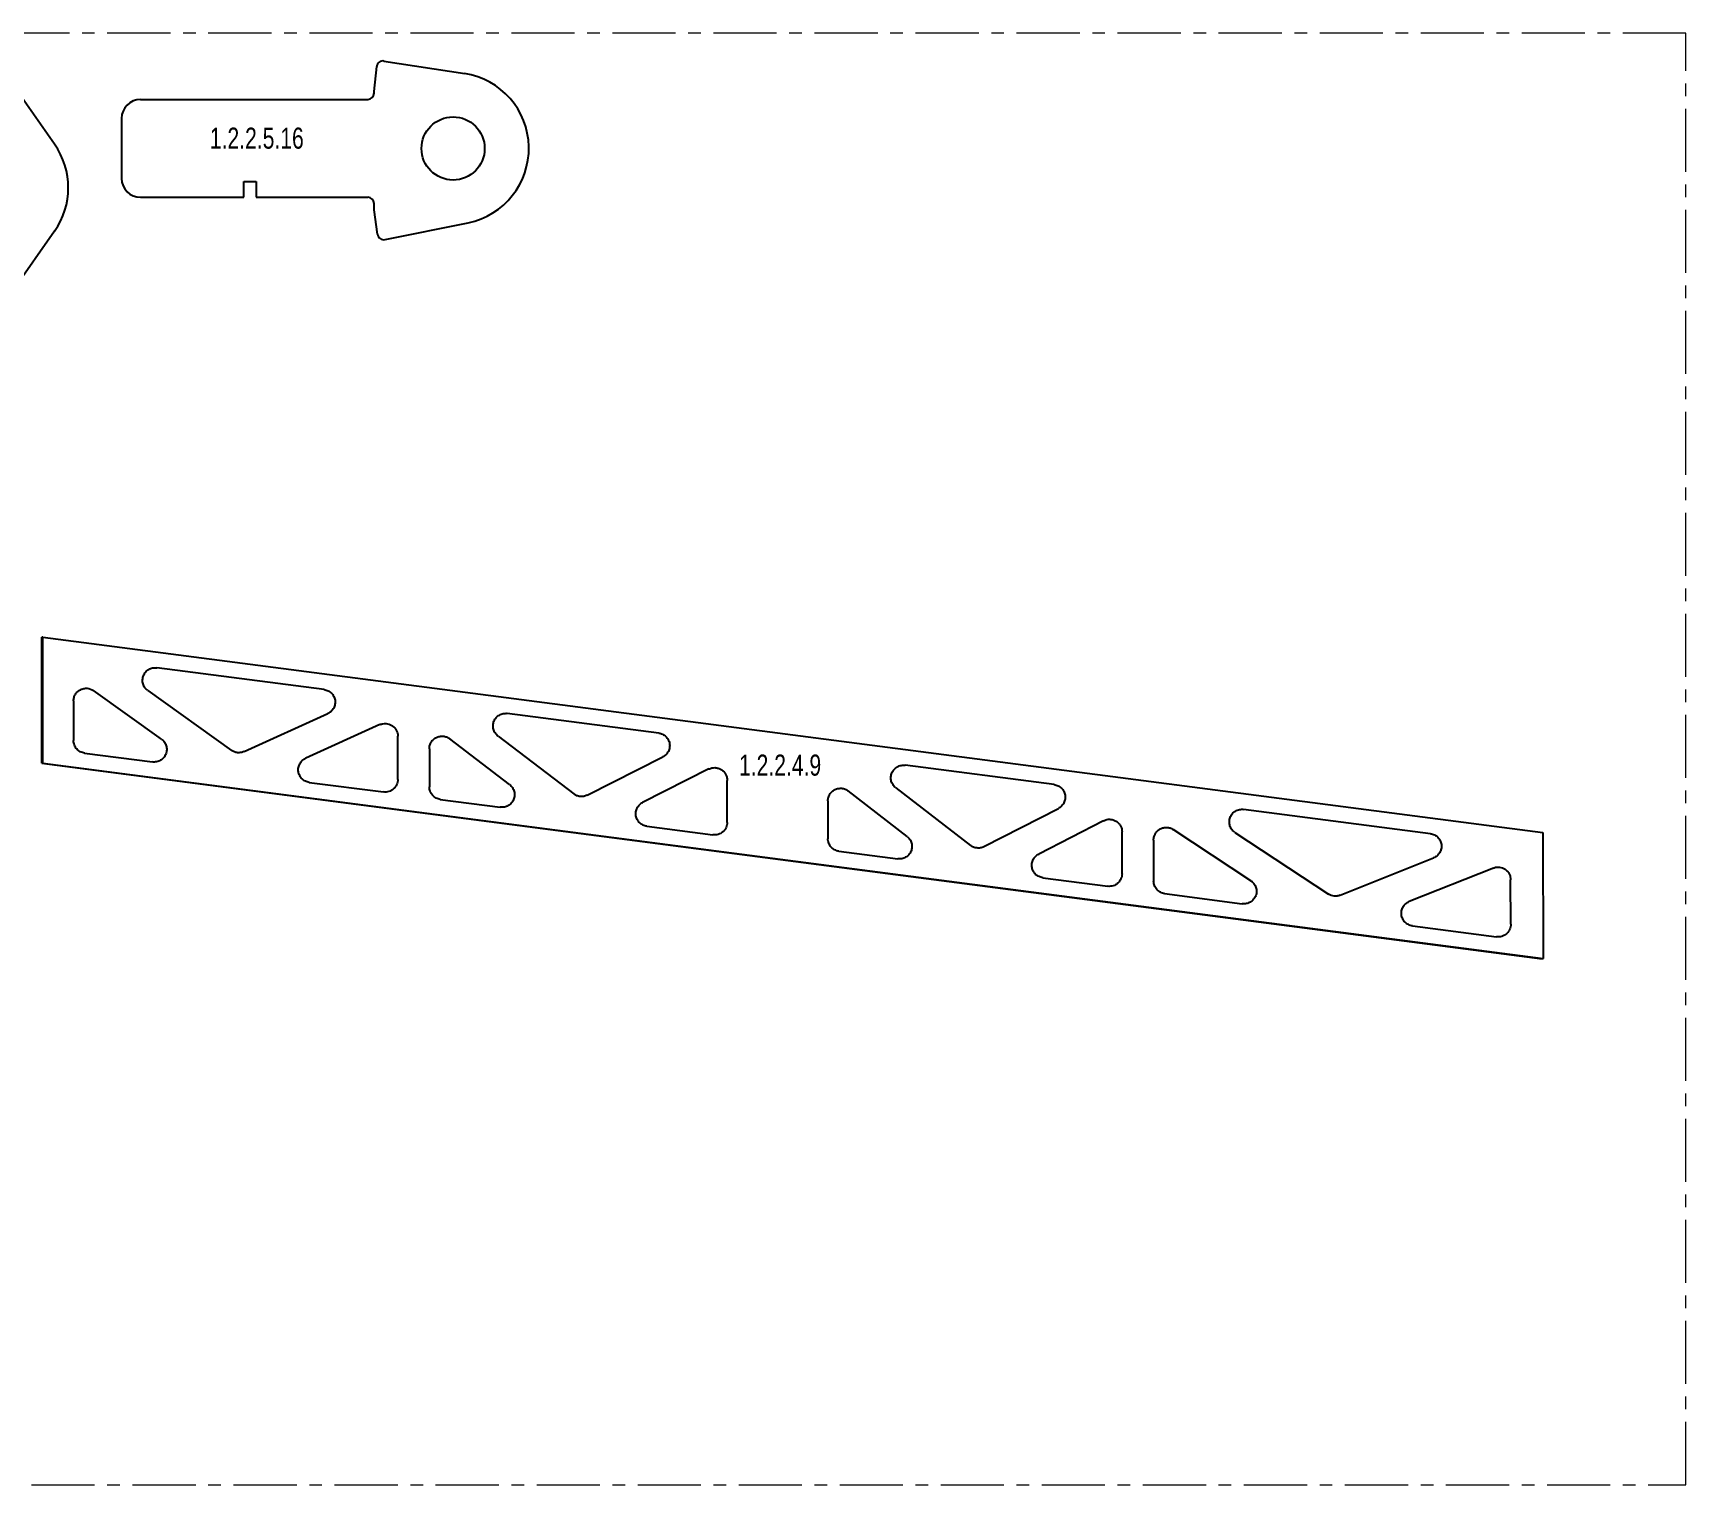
# Model space of a CAD drawing. Header units: inches. Extents: x 0 to 23.8, y 0 to 11.8.
# Drawn here: x 10.66 to 23.75, y 0.25 to 11.75 of the extents above; entities that cross this region are included whole.
import ezdxf

# ---------------------------------------------------------------- set-up
doc = ezdxf.new("R2010")
doc.units = ezdxf.units.IN
doc.header["$MEASUREMENT"] = 0
doc.linetypes.add('CENTERX2', pattern=[0.8, 0.5, -0.1, 0.1, -0.1])
doc.layers.add('PART_NAMES', color=1, linetype='Continuous')
doc.styles.add('SLDTEXTSTYLE0', font='TXT', dxfattribs={"width": 0.75})

msp = doc.modelspace()

# ---------------------------------------------------------------- linework, layer by layer
at = {"color": 7, "linetype": 'CENTERX2', "lineweight": 18}
for p, q in [((23.75, 11.75), (0.25, 11.75)), ((23.75, 0.25), (23.75, 11.75)), ((0.25, 0.25), (23.75, 0.25))]:
    msp.add_line(p, q, dxfattribs=at)
at = {"color": 7, "linetype": 'Continuous', "lineweight": 25}
for p, q in [((13.44, 11.528), (14.08, 11.429)), ((10.833, 10.869), (10.445, 11.424)), ((13.363, 11.287), (13.383, 11.484)), ((13.363, 11.274), (13.363, 11.287)), ((11.513, 11.224), (13.313, 11.224)), ((11.363, 11.074), (11.363, 10.599)), ((12.33, 10.574), (12.43, 10.574)), ((12.33, 10.449), (12.33, 10.574)), ((12.43, 10.574), (12.43, 10.449)), ((11.513, 10.449), (12.33, 10.449)), ((12.43, 10.449), (13.313, 10.449)), ((13.363, 10.351), (13.363, 10.399)), ((13.389, 10.156), (13.363, 10.351)), ((13.449, 10.114), (14.108, 10.248)), ((10.833, 10.181), (10.507, 9.716)), ((10.74, 6.966), (10.733, 6.966)), ((10.733, 5.966), (10.733, 6.966)), ((10.74, 6.966), (22.618, 5.419)), ((10.74, 5.966), (10.74, 6.966)), ((12.967, 6.55), (11.642, 6.722)), ((10.983, 6.46), (10.983, 6.146)), ((11.679, 6.157), (11.141, 6.542)), ((11.571, 6.542), (12.234, 6.068)), ((12.333, 6.059), (12.996, 6.36)), ((15.616, 6.205), (14.417, 6.361)), ((13.409, 6.272), (12.821, 6.006)), ((13.55, 5.838), (13.55, 6.181)), ((14.436, 5.797), (13.961, 6.161)), ((14.344, 6.182), (14.943, 5.723)), ((11.07, 6.047), (11.608, 5.977)), ((13.8, 6.081), (13.8, 5.779)), ((10.74, 5.966), (10.733, 5.966)), ((10.733, 5.966), (22.612, 4.418)), ((10.74, 5.966), (22.619, 4.419)), ((15.049, 5.713), (15.648, 6.016)), ((16.013, 5.921), (15.489, 5.656)), ((18.748, 5.797), (17.568, 5.95)), ((12.849, 5.815), (13.437, 5.739)), ((16.159, 5.498), (16.159, 5.831)), ((17.494, 5.772), (18.084, 5.315)), ((13.887, 5.68), (14.362, 5.618)), ((16.956, 5.668), (16.956, 5.368)), ((17.583, 5.387), (17.117, 5.747)), ((18.191, 5.306), (18.781, 5.608)), ((19.139, 5.511), (18.625, 5.247)), ((21.727, 5.408), (20.247, 5.601)), ((15.522, 5.467), (16.046, 5.399)), ((19.285, 5.091), (19.285, 5.422)), ((20.305, 5.036), (19.69, 5.442)), ((20.179, 5.419), (20.92, 4.93)), ((22.618, 5.419), (22.619, 4.419)), ((17.043, 5.269), (17.509, 5.209)), ((19.535, 5.358), (19.535, 5.033)), ((21.012, 4.921), (21.752, 5.216)), ((22.225, 5.136), (21.559, 4.87)), ((18.657, 5.059), (19.172, 4.992)), ((22.363, 4.691), (22.362, 5.044)), ((19.622, 4.934), (20.237, 4.853)), ((21.584, 4.678), (22.25, 4.591)), ((22.619, 4.419), (22.612, 4.418))]:
    msp.add_line(p, q, dxfattribs=at)
msp.add_circle((13.988, 10.836), 0.25, dxfattribs=at)
for centre, radius, start, end in [((13.433, 11.479), 0.05, 81.223, 174.2191), ((13.988, 10.836), 0.6, 281.5137, 81.223), ((13.313, 11.274), 0.05, 270, 0), ((11.513, 11.074), 0.15, 90, 180), ((10.341, 10.525), 0.6, 325, 35), ((11.513, 10.599), 0.15, 180, 270), ((13.313, 10.399), 0.05, 0, 90), ((13.439, 10.163), 0.05, 187.6621, 281.5137)]:
    msp.add_arc(centre, radius, start, end, dxfattribs=at)
for points, knots in [([(11.571, 6.542), (11.562, 6.548), (11.554, 6.556), (11.541, 6.574), (11.536, 6.584), (11.53, 6.606), (11.529, 6.616), (11.53, 6.639), (11.532, 6.65), (11.54, 6.67), (11.546, 6.68), (11.56, 6.697), (11.569, 6.704), (11.583, 6.712), (11.588, 6.715), (11.598, 6.719), (11.603, 6.72), (11.614, 6.722), (11.62, 6.723), (11.631, 6.723), (11.636, 6.723), (11.642, 6.722)], [0, 0, 0, 0, 0.125, 0.125, 0.25, 0.25, 0.375, 0.375, 0.5, 0.5, 0.625, 0.625, 0.75, 0.75, 0.8125, 0.8125, 0.875, 0.875, 0.9375, 0.9375, 1, 1, 1, 1]), ([(10.983, 6.46), (10.983, 6.469), (10.984, 6.478), (10.988, 6.492), (10.99, 6.496), (10.993, 6.504), (10.995, 6.508), (11.002, 6.52), (11.008, 6.527), (11.022, 6.54), (11.029, 6.545), (11.045, 6.553), (11.054, 6.556), (11.072, 6.56), (11.081, 6.561), (11.108, 6.559), (11.126, 6.552), (11.141, 6.542)], [0, 0, 0, 0, 0.125, 0.125, 0.1875, 0.1875, 0.25, 0.25, 0.375, 0.375, 0.5, 0.5, 0.625, 0.625, 0.75, 0.75, 1, 1, 1, 1]), ([(12.967, 6.55), (12.978, 6.548), (12.988, 6.545), (13.008, 6.536), (13.017, 6.53), (13.032, 6.514), (13.039, 6.506), (13.046, 6.491), (13.048, 6.486), (13.051, 6.476), (13.053, 6.471), (13.054, 6.46), (13.054, 6.455), (13.054, 6.444), (13.054, 6.439), (13.052, 6.428), (13.051, 6.423), (13.047, 6.413), (13.045, 6.408), (13.04, 6.398), (13.037, 6.394), (13.03, 6.385), (13.027, 6.381), (13.019, 6.374), (13.014, 6.37), (13.005, 6.364), (13.001, 6.362), (12.996, 6.36)], [0, 0, 0, 0, 0.125, 0.125, 0.25, 0.25, 0.375, 0.375, 0.4375, 0.4375, 0.5, 0.5, 0.5625, 0.5625, 0.625, 0.625, 0.6875, 0.6875, 0.75, 0.75, 0.8125, 0.8125, 0.875, 0.875, 0.9375, 0.9375, 1, 1, 1, 1]), ([(14.344, 6.182), (14.335, 6.189), (14.328, 6.197), (14.315, 6.215), (14.311, 6.225), (14.305, 6.246), (14.304, 6.257), (14.305, 6.279), (14.308, 6.29), (14.314, 6.305), (14.317, 6.31), (14.322, 6.319), (14.326, 6.323), (14.333, 6.332), (14.337, 6.335), (14.345, 6.342), (14.35, 6.345), (14.359, 6.351), (14.364, 6.353), (14.374, 6.357), (14.379, 6.359), (14.39, 6.361), (14.396, 6.361), (14.407, 6.362), (14.412, 6.362), (14.417, 6.361)], [0, 0, 0, 0, 0.125, 0.125, 0.25, 0.25, 0.375, 0.375, 0.5, 0.5, 0.5625, 0.5625, 0.625, 0.625, 0.6875, 0.6875, 0.75, 0.75, 0.8125, 0.8125, 0.875, 0.875, 0.9375, 0.9375, 1, 1, 1, 1]), ([(11.679, 6.157), (11.688, 6.151), (11.696, 6.143), (11.709, 6.125), (11.713, 6.115), (11.72, 6.094), (11.721, 6.083), (11.72, 6.061), (11.718, 6.05), (11.71, 6.029), (11.704, 6.02), (11.69, 6.003), (11.681, 5.996), (11.667, 5.987), (11.662, 5.985), (11.652, 5.981), (11.646, 5.979), (11.635, 5.977), (11.63, 5.976), (11.619, 5.976), (11.613, 5.976), (11.608, 5.977)], [0, 0, 0, 0, 0.125, 0.125, 0.25, 0.25, 0.375, 0.375, 0.5, 0.5, 0.625, 0.625, 0.75, 0.75, 0.8125, 0.8125, 0.875, 0.875, 0.9375, 0.9375, 1, 1, 1, 1]), ([(13.409, 6.272), (13.416, 6.276), (13.424, 6.278), (13.441, 6.281), (13.449, 6.282), (13.466, 6.28), (13.474, 6.279), (13.49, 6.274), (13.497, 6.27), (13.511, 6.261), (13.518, 6.256), (13.529, 6.243), (13.534, 6.236), (13.542, 6.222), (13.545, 6.214), (13.549, 6.198), (13.55, 6.19), (13.55, 6.181)], [0, 0, 0, 0, 0.125, 0.125, 0.25, 0.25, 0.375, 0.375, 0.5, 0.5, 0.625, 0.625, 0.75, 0.75, 0.875, 0.875, 1, 1, 1, 1]), ([(13.8, 6.081), (13.8, 6.091), (13.801, 6.1), (13.805, 6.113), (13.807, 6.118), (13.81, 6.126), (13.813, 6.13), (13.82, 6.142), (13.826, 6.149), (13.84, 6.161), (13.847, 6.167), (13.864, 6.175), (13.873, 6.178), (13.891, 6.181), (13.9, 6.182), (13.919, 6.18), (13.928, 6.178), (13.945, 6.171), (13.953, 6.166), (13.961, 6.161)], [0, 0, 0, 0, 0.125, 0.125, 0.1875, 0.1875, 0.25, 0.25, 0.375, 0.375, 0.5, 0.5, 0.625, 0.625, 0.75, 0.75, 0.875, 0.875, 1, 1, 1, 1]), ([(15.616, 6.205), (15.627, 6.203), (15.637, 6.2), (15.656, 6.191), (15.665, 6.185), (15.676, 6.174), (15.68, 6.17), (15.686, 6.161), (15.689, 6.157), (15.694, 6.148), (15.696, 6.143), (15.7, 6.133), (15.701, 6.128), (15.703, 6.117), (15.703, 6.112), (15.703, 6.101), (15.703, 6.096), (15.701, 6.085), (15.7, 6.08), (15.697, 6.07), (15.695, 6.065), (15.69, 6.056), (15.687, 6.051), (15.681, 6.043), (15.678, 6.039), (15.667, 6.027), (15.658, 6.021), (15.648, 6.016)], [0, 0, 0, 0, 0.125, 0.125, 0.25, 0.25, 0.3125, 0.3125, 0.375, 0.375, 0.4375, 0.4375, 0.5, 0.5, 0.5625, 0.5625, 0.625, 0.625, 0.6875, 0.6875, 0.75, 0.75, 0.8125, 0.8125, 0.875, 0.875, 1, 1, 1, 1]), ([(11.07, 6.047), (11.058, 6.049), (11.047, 6.052), (11.031, 6.061), (11.026, 6.064), (11.016, 6.071), (11.012, 6.076), (11.004, 6.085), (11, 6.089), (10.994, 6.1), (10.992, 6.105), (10.987, 6.116), (10.986, 6.122), (10.984, 6.134), (10.983, 6.14), (10.983, 6.146)], [0, 0, 0, 0, 0.25, 0.25, 0.375, 0.375, 0.5, 0.5, 0.625, 0.625, 0.75, 0.75, 0.875, 0.875, 1, 1, 1, 1]), ([(12.333, 6.059), (12.325, 6.055), (12.317, 6.053), (12.299, 6.05), (12.291, 6.049), (12.273, 6.051), (12.265, 6.053), (12.248, 6.059), (12.241, 6.063), (12.234, 6.068)], [0, 0, 0, 0, 0.25, 0.25, 0.5, 0.5, 0.75, 0.75, 1, 1, 1, 1]), ([(12.849, 5.815), (12.838, 5.817), (12.828, 5.82), (12.809, 5.829), (12.8, 5.836), (12.784, 5.851), (12.778, 5.859), (12.771, 5.874), (12.769, 5.879), (12.765, 5.889), (12.764, 5.894), (12.762, 5.905), (12.762, 5.91), (12.762, 5.921), (12.763, 5.926), (12.765, 5.937), (12.766, 5.942), (12.77, 5.953), (12.772, 5.957), (12.777, 5.967), (12.78, 5.971), (12.786, 5.98), (12.79, 5.984), (12.798, 5.991), (12.802, 5.995), (12.811, 6.001), (12.816, 6.003), (12.821, 6.006)], [0, 0, 0, 0, 0.125, 0.125, 0.25, 0.25, 0.375, 0.375, 0.4375, 0.4375, 0.5, 0.5, 0.5625, 0.5625, 0.625, 0.625, 0.6875, 0.6875, 0.75, 0.75, 0.8125, 0.8125, 0.875, 0.875, 0.9375, 0.9375, 1, 1, 1, 1]), ([(16.013, 5.921), (16.021, 5.924), (16.029, 5.927), (16.046, 5.931), (16.054, 5.932), (16.071, 5.931), (16.08, 5.929), (16.096, 5.924), (16.104, 5.921), (16.118, 5.912), (16.125, 5.907), (16.137, 5.894), (16.142, 5.887), (16.15, 5.873), (16.153, 5.865), (16.157, 5.848), (16.159, 5.84), (16.159, 5.831)], [0, 0, 0, 0, 0.125, 0.125, 0.25, 0.25, 0.375, 0.375, 0.5, 0.5, 0.625, 0.625, 0.75, 0.75, 0.875, 0.875, 1, 1, 1, 1]), ([(17.494, 5.772), (17.485, 5.779), (17.478, 5.787), (17.465, 5.805), (17.461, 5.815), (17.455, 5.836), (17.454, 5.847), (17.455, 5.863), (17.456, 5.869), (17.459, 5.879), (17.46, 5.884), (17.465, 5.895), (17.467, 5.899), (17.473, 5.909), (17.476, 5.913), (17.483, 5.921), (17.487, 5.925), (17.496, 5.932), (17.5, 5.935), (17.509, 5.94), (17.514, 5.943), (17.525, 5.947), (17.53, 5.948), (17.54, 5.95), (17.546, 5.951), (17.557, 5.951), (17.562, 5.951), (17.568, 5.95)], [0, 0, 0, 0, 0.125, 0.125, 0.25, 0.25, 0.375, 0.375, 0.4375, 0.4375, 0.5, 0.5, 0.5625, 0.5625, 0.625, 0.625, 0.6875, 0.6875, 0.75, 0.75, 0.8125, 0.8125, 0.875, 0.875, 0.9375, 0.9375, 1, 1, 1, 1]), ([(13.55, 5.838), (13.55, 5.831), (13.549, 5.824), (13.546, 5.81), (13.544, 5.803), (13.538, 5.79), (13.535, 5.784), (13.526, 5.773), (13.521, 5.767), (13.511, 5.758), (13.505, 5.754), (13.492, 5.747), (13.486, 5.744), (13.472, 5.74), (13.465, 5.739), (13.451, 5.738), (13.444, 5.738), (13.437, 5.739)], [0, 0, 0, 0, 0.125, 0.125, 0.25, 0.25, 0.375, 0.375, 0.5, 0.5, 0.625, 0.625, 0.75, 0.75, 0.875, 0.875, 1, 1, 1, 1]), ([(13.887, 5.68), (13.875, 5.682), (13.864, 5.685), (13.848, 5.694), (13.843, 5.697), (13.833, 5.705), (13.829, 5.709), (13.821, 5.718), (13.817, 5.723), (13.811, 5.733), (13.809, 5.738), (13.804, 5.75), (13.803, 5.755), (13.801, 5.767), (13.8, 5.773), (13.8, 5.779)], [0, 0, 0, 0, 0.25, 0.25, 0.375, 0.375, 0.5, 0.5, 0.625, 0.625, 0.75, 0.75, 0.875, 0.875, 1, 1, 1, 1]), ([(14.436, 5.797), (14.444, 5.79), (14.452, 5.782), (14.464, 5.764), (14.469, 5.754), (14.474, 5.733), (14.475, 5.722), (14.474, 5.7), (14.471, 5.69), (14.465, 5.674), (14.463, 5.67), (14.457, 5.66), (14.454, 5.656), (14.447, 5.648), (14.443, 5.644), (14.434, 5.637), (14.43, 5.634), (14.42, 5.628), (14.415, 5.626), (14.405, 5.622), (14.4, 5.621), (14.389, 5.618), (14.384, 5.618), (14.373, 5.617), (14.367, 5.618), (14.362, 5.618)], [0, 0, 0, 0, 0.125, 0.125, 0.25, 0.25, 0.375, 0.375, 0.5, 0.5, 0.5625, 0.5625, 0.625, 0.625, 0.6875, 0.6875, 0.75, 0.75, 0.8125, 0.8125, 0.875, 0.875, 0.9375, 0.9375, 1, 1, 1, 1]), ([(16.956, 5.668), (16.956, 5.678), (16.957, 5.687), (16.961, 5.7), (16.963, 5.705), (16.966, 5.713), (16.969, 5.717), (16.976, 5.729), (16.982, 5.736), (16.996, 5.749), (17.004, 5.754), (17.02, 5.762), (17.029, 5.765), (17.047, 5.768), (17.057, 5.769), (17.075, 5.767), (17.084, 5.765), (17.102, 5.758), (17.11, 5.753), (17.117, 5.747)], [0, 0, 0, 0, 0.125, 0.125, 0.1875, 0.1875, 0.25, 0.25, 0.375, 0.375, 0.5, 0.5, 0.625, 0.625, 0.75, 0.75, 0.875, 0.875, 1, 1, 1, 1]), ([(18.748, 5.797), (18.759, 5.795), (18.769, 5.792), (18.788, 5.783), (18.797, 5.777), (18.808, 5.766), (18.812, 5.762), (18.818, 5.754), (18.821, 5.749), (18.826, 5.74), (18.828, 5.735), (18.832, 5.725), (18.833, 5.72), (18.835, 5.709), (18.835, 5.704), (18.835, 5.693), (18.835, 5.688), (18.833, 5.678), (18.832, 5.673), (18.829, 5.662), (18.827, 5.658), (18.82, 5.643), (18.814, 5.635), (18.799, 5.62), (18.79, 5.613), (18.781, 5.608)], [0, 0, 0, 0, 0.125, 0.125, 0.25, 0.25, 0.3125, 0.3125, 0.375, 0.375, 0.4375, 0.4375, 0.5, 0.5, 0.5625, 0.5625, 0.625, 0.625, 0.6875, 0.6875, 0.75, 0.75, 0.875, 0.875, 1, 1, 1, 1]), ([(15.049, 5.713), (15.041, 5.709), (15.032, 5.706), (15.018, 5.703), (15.013, 5.703), (15.004, 5.702), (14.999, 5.703), (14.985, 5.704), (14.976, 5.706), (14.959, 5.713), (14.951, 5.717), (14.943, 5.723)], [0, 0, 0, 0, 0.25, 0.25, 0.375, 0.375, 0.5, 0.5, 0.75, 0.75, 1, 1, 1, 1]), ([(15.522, 5.467), (15.511, 5.469), (15.501, 5.472), (15.482, 5.481), (15.473, 5.487), (15.462, 5.498), (15.458, 5.502), (15.452, 5.511), (15.449, 5.515), (15.444, 5.524), (15.442, 5.529), (15.438, 5.539), (15.437, 5.544), (15.435, 5.555), (15.435, 5.56), (15.435, 5.571), (15.435, 5.576), (15.436, 5.587), (15.438, 5.592), (15.441, 5.602), (15.443, 5.607), (15.448, 5.616), (15.45, 5.621), (15.457, 5.629), (15.46, 5.633), (15.471, 5.645), (15.48, 5.651), (15.489, 5.656)], [0, 0, 0, 0, 0.125, 0.125, 0.25, 0.25, 0.3125, 0.3125, 0.375, 0.375, 0.4375, 0.4375, 0.5, 0.5, 0.5625, 0.5625, 0.625, 0.625, 0.6875, 0.6875, 0.75, 0.75, 0.8125, 0.8125, 0.875, 0.875, 1, 1, 1, 1]), ([(16.159, 5.498), (16.159, 5.491), (16.158, 5.484), (16.155, 5.47), (16.153, 5.464), (16.147, 5.451), (16.143, 5.445), (16.135, 5.433), (16.13, 5.428), (16.119, 5.419), (16.113, 5.414), (16.101, 5.408), (16.094, 5.405), (16.081, 5.401), (16.074, 5.399), (16.06, 5.398), (16.053, 5.398), (16.046, 5.399)], [0, 0, 0, 0, 0.125, 0.125, 0.25, 0.25, 0.375, 0.375, 0.5, 0.5, 0.625, 0.625, 0.75, 0.75, 0.875, 0.875, 1, 1, 1, 1]), ([(19.139, 5.511), (19.147, 5.515), (19.155, 5.518), (19.172, 5.522), (19.18, 5.523), (19.197, 5.522), (19.206, 5.521), (19.222, 5.516), (19.23, 5.512), (19.245, 5.503), (19.251, 5.498), (19.263, 5.486), (19.268, 5.479), (19.276, 5.464), (19.28, 5.456), (19.284, 5.439), (19.285, 5.431), (19.285, 5.422)], [0, 0, 0, 0, 0.125, 0.125, 0.25, 0.25, 0.375, 0.375, 0.5, 0.5, 0.625, 0.625, 0.75, 0.75, 0.875, 0.875, 1, 1, 1, 1]), ([(20.179, 5.419), (20.17, 5.425), (20.162, 5.432), (20.148, 5.45), (20.143, 5.46), (20.136, 5.482), (20.134, 5.493), (20.135, 5.515), (20.137, 5.526), (20.145, 5.547), (20.15, 5.557), (20.165, 5.575), (20.173, 5.582), (20.192, 5.593), (20.203, 5.598), (20.225, 5.602), (20.236, 5.603), (20.247, 5.601)], [0, 0, 0, 0, 0.125, 0.125, 0.25, 0.25, 0.375, 0.375, 0.5, 0.5, 0.625, 0.625, 0.75, 0.75, 0.875, 0.875, 1, 1, 1, 1]), ([(17.043, 5.269), (17.031, 5.271), (17.02, 5.275), (17.004, 5.283), (16.999, 5.286), (16.989, 5.294), (16.985, 5.298), (16.977, 5.307), (16.973, 5.312), (16.967, 5.322), (16.964, 5.328), (16.96, 5.339), (16.959, 5.345), (16.956, 5.356), (16.956, 5.362), (16.956, 5.368)], [0, 0, 0, 0, 0.25, 0.25, 0.375, 0.375, 0.5, 0.5, 0.625, 0.625, 0.75, 0.75, 0.875, 0.875, 1, 1, 1, 1]), ([(17.583, 5.387), (17.592, 5.38), (17.599, 5.372), (17.611, 5.354), (17.616, 5.344), (17.621, 5.323), (17.622, 5.312), (17.621, 5.296), (17.62, 5.29), (17.618, 5.28), (17.616, 5.275), (17.612, 5.265), (17.609, 5.26), (17.604, 5.25), (17.6, 5.246), (17.593, 5.238), (17.589, 5.234), (17.581, 5.227), (17.576, 5.224), (17.567, 5.219), (17.562, 5.216), (17.552, 5.212), (17.547, 5.211), (17.536, 5.209), (17.531, 5.208), (17.52, 5.208), (17.514, 5.208), (17.509, 5.209)], [0, 0, 0, 0, 0.125, 0.125, 0.25, 0.25, 0.375, 0.375, 0.4375, 0.4375, 0.5, 0.5, 0.5625, 0.5625, 0.625, 0.625, 0.6875, 0.6875, 0.75, 0.75, 0.8125, 0.8125, 0.875, 0.875, 0.9375, 0.9375, 1, 1, 1, 1]), ([(19.535, 5.358), (19.535, 5.367), (19.536, 5.376), (19.541, 5.394), (19.545, 5.402), (19.554, 5.417), (19.559, 5.425), (19.572, 5.437), (19.58, 5.442), (19.596, 5.451), (19.604, 5.454), (19.622, 5.458), (19.63, 5.459), (19.648, 5.458), (19.657, 5.456), (19.674, 5.451), (19.683, 5.447), (19.69, 5.442)], [0, 0, 0, 0, 0.125, 0.125, 0.25, 0.25, 0.375, 0.375, 0.5, 0.5, 0.625, 0.625, 0.75, 0.75, 0.875, 0.875, 1, 1, 1, 1]), ([(21.727, 5.408), (21.738, 5.407), (21.749, 5.404), (21.769, 5.394), (21.778, 5.388), (21.793, 5.372), (21.799, 5.363), (21.809, 5.343), (21.812, 5.333), (21.814, 5.316), (21.815, 5.311), (21.814, 5.3), (21.814, 5.294), (21.811, 5.284), (21.81, 5.278), (21.806, 5.268), (21.803, 5.263), (21.798, 5.254), (21.795, 5.249), (21.788, 5.241), (21.784, 5.237), (21.776, 5.23), (21.771, 5.227), (21.762, 5.221), (21.757, 5.218), (21.752, 5.216)], [0, 0, 0, 0, 0.125, 0.125, 0.25, 0.25, 0.375, 0.375, 0.5, 0.5, 0.5625, 0.5625, 0.625, 0.625, 0.6875, 0.6875, 0.75, 0.75, 0.8125, 0.8125, 0.875, 0.875, 0.9375, 0.9375, 1, 1, 1, 1]), ([(18.191, 5.306), (18.182, 5.301), (18.173, 5.298), (18.159, 5.295), (18.155, 5.295), (18.145, 5.294), (18.141, 5.295), (18.127, 5.296), (18.117, 5.298), (18.1, 5.305), (18.091, 5.31), (18.084, 5.315)], [0, 0, 0, 0, 0.25, 0.25, 0.375, 0.375, 0.5, 0.5, 0.75, 0.75, 1, 1, 1, 1]), ([(18.657, 5.059), (18.647, 5.061), (18.637, 5.064), (18.618, 5.073), (18.609, 5.079), (18.597, 5.09), (18.594, 5.094), (18.587, 5.102), (18.585, 5.107), (18.58, 5.116), (18.578, 5.121), (18.574, 5.131), (18.573, 5.136), (18.571, 5.146), (18.57, 5.152), (18.57, 5.162), (18.571, 5.167), (18.572, 5.178), (18.573, 5.183), (18.577, 5.193), (18.578, 5.198), (18.586, 5.212), (18.592, 5.221), (18.607, 5.236), (18.615, 5.242), (18.625, 5.247)], [0, 0, 0, 0, 0.125, 0.125, 0.25, 0.25, 0.3125, 0.3125, 0.375, 0.375, 0.4375, 0.4375, 0.5, 0.5, 0.5625, 0.5625, 0.625, 0.625, 0.6875, 0.6875, 0.75, 0.75, 0.875, 0.875, 1, 1, 1, 1]), ([(22.225, 5.136), (22.233, 5.14), (22.241, 5.142), (22.257, 5.144), (22.265, 5.144), (22.281, 5.142), (22.289, 5.14), (22.304, 5.135), (22.311, 5.131), (22.325, 5.122), (22.331, 5.117), (22.342, 5.105), (22.347, 5.098), (22.354, 5.084), (22.357, 5.076), (22.361, 5.06), (22.362, 5.052), (22.362, 5.044)], [0, 0, 0, 0, 0.125, 0.125, 0.25, 0.25, 0.375, 0.375, 0.5, 0.5, 0.625, 0.625, 0.75, 0.75, 0.875, 0.875, 1, 1, 1, 1]), ([(19.285, 5.091), (19.285, 5.084), (19.284, 5.077), (19.281, 5.063), (19.279, 5.056), (19.273, 5.044), (19.27, 5.037), (19.261, 5.026), (19.256, 5.021), (19.246, 5.012), (19.24, 5.007), (19.227, 5), (19.221, 4.998), (19.207, 4.994), (19.2, 4.992), (19.186, 4.991), (19.179, 4.991), (19.172, 4.992)], [0, 0, 0, 0, 0.125, 0.125, 0.25, 0.25, 0.375, 0.375, 0.5, 0.5, 0.625, 0.625, 0.75, 0.75, 0.875, 0.875, 1, 1, 1, 1]), ([(19.622, 4.934), (19.61, 4.935), (19.599, 4.939), (19.583, 4.947), (19.578, 4.951), (19.568, 4.958), (19.564, 4.962), (19.556, 4.971), (19.552, 4.976), (19.546, 4.986), (19.544, 4.992), (19.539, 5.003), (19.538, 5.009), (19.536, 5.021), (19.535, 5.027), (19.535, 5.033)], [0, 0, 0, 0, 0.25, 0.25, 0.375, 0.375, 0.5, 0.5, 0.625, 0.625, 0.75, 0.75, 0.875, 0.875, 1, 1, 1, 1]), ([(20.305, 5.036), (20.314, 5.03), (20.323, 5.022), (20.336, 5.004), (20.341, 4.994), (20.348, 4.973), (20.35, 4.962), (20.35, 4.939), (20.348, 4.928), (20.34, 4.907), (20.334, 4.898), (20.32, 4.88), (20.311, 4.873), (20.292, 4.861), (20.281, 4.857), (20.259, 4.852), (20.248, 4.852), (20.237, 4.853)], [0, 0, 0, 0, 0.125, 0.125, 0.25, 0.25, 0.375, 0.375, 0.5, 0.5, 0.625, 0.625, 0.75, 0.75, 0.875, 0.875, 1, 1, 1, 1]), ([(21.012, 4.921), (21.004, 4.918), (20.997, 4.915), (20.981, 4.913), (20.973, 4.913), (20.957, 4.915), (20.949, 4.916), (20.934, 4.922), (20.927, 4.925), (20.92, 4.93)], [0, 0, 0, 0, 0.25, 0.25, 0.5, 0.5, 0.75, 0.75, 1, 1, 1, 1]), ([(21.584, 4.678), (21.573, 4.68), (21.562, 4.683), (21.542, 4.693), (21.533, 4.699), (21.518, 4.715), (21.512, 4.724), (21.502, 4.743), (21.499, 4.754), (21.497, 4.77), (21.496, 4.776), (21.497, 4.787), (21.497, 4.792), (21.5, 4.803), (21.501, 4.808), (21.505, 4.818), (21.507, 4.823), (21.513, 4.833), (21.516, 4.837), (21.523, 4.846), (21.527, 4.85), (21.535, 4.857), (21.54, 4.86), (21.549, 4.866), (21.554, 4.868), (21.559, 4.87)], [0, 0, 0, 0, 0.125, 0.125, 0.25, 0.25, 0.375, 0.375, 0.5, 0.5, 0.5625, 0.5625, 0.625, 0.625, 0.6875, 0.6875, 0.75, 0.75, 0.8125, 0.8125, 0.875, 0.875, 0.9375, 0.9375, 1, 1, 1, 1]), ([(22.363, 4.691), (22.363, 4.684), (22.362, 4.677), (22.359, 4.663), (22.357, 4.656), (22.351, 4.643), (22.348, 4.637), (22.339, 4.625), (22.334, 4.62), (22.324, 4.611), (22.318, 4.607), (22.306, 4.6), (22.299, 4.597), (22.285, 4.593), (22.278, 4.591), (22.264, 4.59), (22.257, 4.59), (22.25, 4.591)], [0, 0, 0, 0, 0.125, 0.125, 0.25, 0.25, 0.375, 0.375, 0.5, 0.5, 0.625, 0.625, 0.75, 0.75, 0.875, 0.875, 1, 1, 1, 1])]:
    msp.add_open_spline(points, degree=3, knots=knots, dxfattribs=at)

# ---------------------------------------------------------------- texts
at = {"layer": 'PART_NAMES', "char_height": 0.1667, "attachment_point": 1, "style": 'SLDTEXTSTYLE0'}
for s, insert in [('1.2.2.5.16', (12.062, 11.001)), ('1.2.2.4.9', (16.252, 6.035))]:
    msp.add_mtext(s, dxfattribs=dict(at, insert=insert))

doc.saveas('drawing.dxf')
